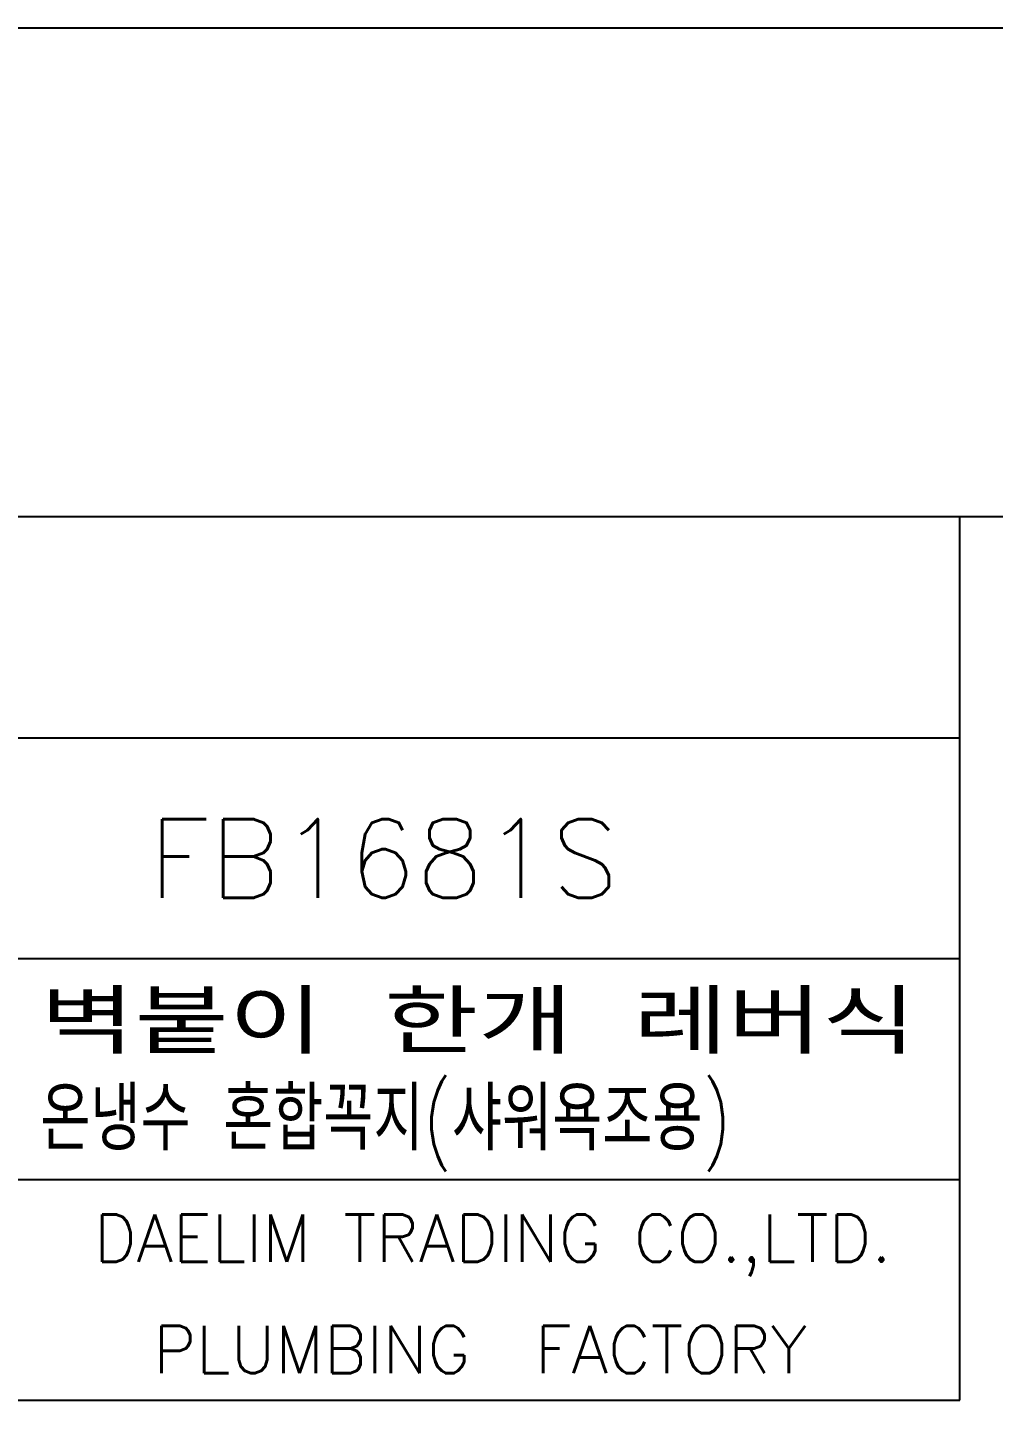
# Model space of a CAD drawing. Extents: x -3383 to -2963, y -4299 to -3705.
# Drawn here: x -3326.6 to -3265.5, y -3793.9 to -3705.4 of the extents above; entities that cross this region are included whole.
import ezdxf
from ezdxf.enums import TextEntityAlignment as Align

# ---------------------------------------------------------------- set-up
doc = ezdxf.new("R2010")
doc.units = 0
doc.header["$LTSCALE"] = 7
doc.layers.get('0').update_dxf_attribs({"color": 2, "linetype": 'CONTINUOUS'})
doc.layers.add('D', color=2, linetype='CONTINUOUS')
doc.layers.add('TXT', color=4, linetype='CONTINUOUS')
doc.styles.add('GHS', font='ROMANS.shx', dxfattribs={"bigfont": 'GHS.shx'})

msp = doc.modelspace()

# ---------------------------------------------------------------- linework, layer by layer
at = {"color": 4}
for p, q in [((-2973.612468, -3736.421113), (-3348.612468, -3736.421113)), ((-3267.612468, -3792.421113), (-3267.612468, -3736.421113))]:
    msp.add_line(p, q, dxfattribs=at)
at = {"color": 7}
for p, q in [((-3348.612468, -3750.421113), (-3267.612468, -3750.421113)), ((-3348.612468, -3764.421113), (-3267.612468, -3764.421113)), ((-3348.612468, -3778.421113), (-3267.612468, -3778.421113)), ((-3348.612468, -3792.421113), (-3267.612468, -3792.421113))]:
    msp.add_line(p, q, dxfattribs=at)
at = {"layer": 'D'}
msp.add_lwpolyline([(-3382.612468, -3705.421113), (-2962.612468, -3705.421113), (-2962.612468, -4299.421113), (-3382.612468, -4299.421113)], close=True, dxfattribs=at)

# ---------------------------------------------------------------- texts
at = {"color": 7, "linetype": 'Continuous', "style": 'GHS'}
msp.add_text('PLUMBING  FACTORY', height=3, dxfattribs=at).set_placement((-3297.996835, -3789.207138), align=Align.MIDDLE)
at = {"layer": 'D', "color": 7, "style": 'GHS'}
msp.add_text('FB1681S', height=5, dxfattribs=at).set_placement((-3319.003525, -3760.576103))
at = {"layer": 'D', "style": 'GHS', "width": 1.105852}
msp.add_text('벽붙이 한개 레버식', height=4, dxfattribs=at).set_placement((-3325.864445, -3770.456543), (-3270.375255, -3770.456543), align=Align.FIT)
at = {"layer": 'D', "style": 'GHS', "width": 0.75}
msp.add_text('온냉수 혼합꼭지(샤워욕조용)', height=4, dxfattribs=at).set_placement((-3325.864445, -3776.575842))
at = {"layer": 'TXT', "linetype": 'Continuous', "style": 'GHS'}
msp.add_text('DAELIM TRADING CO.,LTD.', height=3, dxfattribs=at).set_placement((-3297.204485, -3782.599169), align=Align.MIDDLE)

doc.saveas('drawing.dxf')
